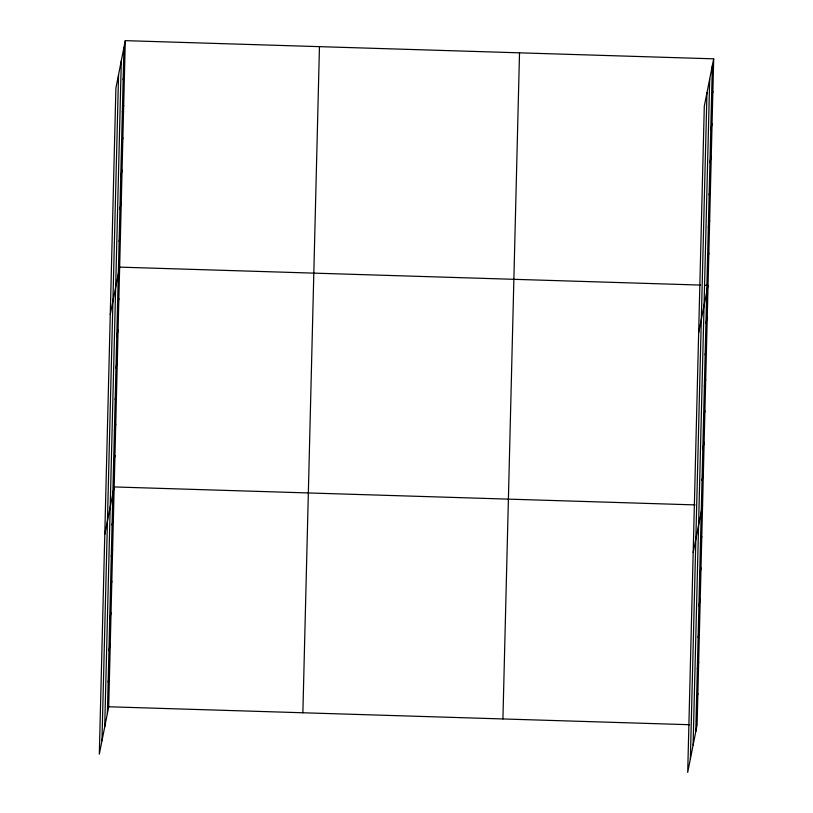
<?xml version="1.0" encoding="UTF-8"?>
<svg xmlns="http://www.w3.org/2000/svg" width="813" height="813" viewBox="0 0 813 813"><rect width="100%" height="100%" fill="white"/><g stroke="black" fill="none" stroke-linecap="round" stroke-linejoin="round"><path stroke-width="1.22" d="M101.971 740.734L118.566 74.623M104.714 726.903L121.31 60.782M107.367 713.479L123.962 47.357M125.293 40.65L115.903 88.048L99.318 754.169L108.698 706.771L125.293 40.65L713.682 58.831L697.097 724.952L687.707 772.35L704.302 106.229L713.682 58.831M302.873 712.767L319.458 46.646M502.922 718.956L519.517 52.835M690.369 758.925L706.964 92.804M693.103 745.084L709.698 78.963M695.765 731.659L712.361 65.538M123.159 79.704L124.491 73.007M122.357 112.062L123.678 105.355M121.544 144.419L122.875 137.712M120.741 176.777L122.072 170.069M119.938 209.124L121.259 202.417M119.125 241.481L120.456 234.774M110.263 314.529L119.653 267.131L700.572 285.078M117.539 305.241L118.871 298.534M116.757 336.643L118.088 329.936M115.974 368.045L117.306 361.338M115.192 399.447L116.523 392.74M114.409 430.849L115.741 424.142M113.627 462.251L114.958 455.544M104.786 534.344L114.176 486.946L695.105 504.903M112.062 525.056L113.393 518.348M111.279 556.458L112.611 549.751M110.497 587.86L111.828 581.163M109.714 619.262L111.046 612.565M108.932 650.664L110.263 643.967M108.149 682.066L109.481 675.369M711.548 97.895L712.879 91.188M710.745 130.243L712.076 123.546M709.942 162.6L711.263 155.893M709.139 194.957L710.46 188.25M708.326 227.315L709.658 220.608M707.523 259.662L708.855 252.955M698.662 332.71L708.042 285.312L705.552 285.241M705.938 323.422L707.259 316.714M705.156 354.824L706.477 348.116M704.373 386.226L705.694 379.519M703.591 417.628L704.912 410.921M702.808 449.03L704.129 442.323M702.025 480.432L703.347 473.735M693.184 552.535L702.564 505.137M700.46 543.236L701.782 536.539M699.678 574.639L700.999 567.941M698.895 606.051L700.217 599.344M698.113 637.453L699.434 630.746M697.33 668.855L698.662 662.148M696.548 700.257L697.879 693.55M108.698 706.771L689.627 724.718"/></g></svg>
